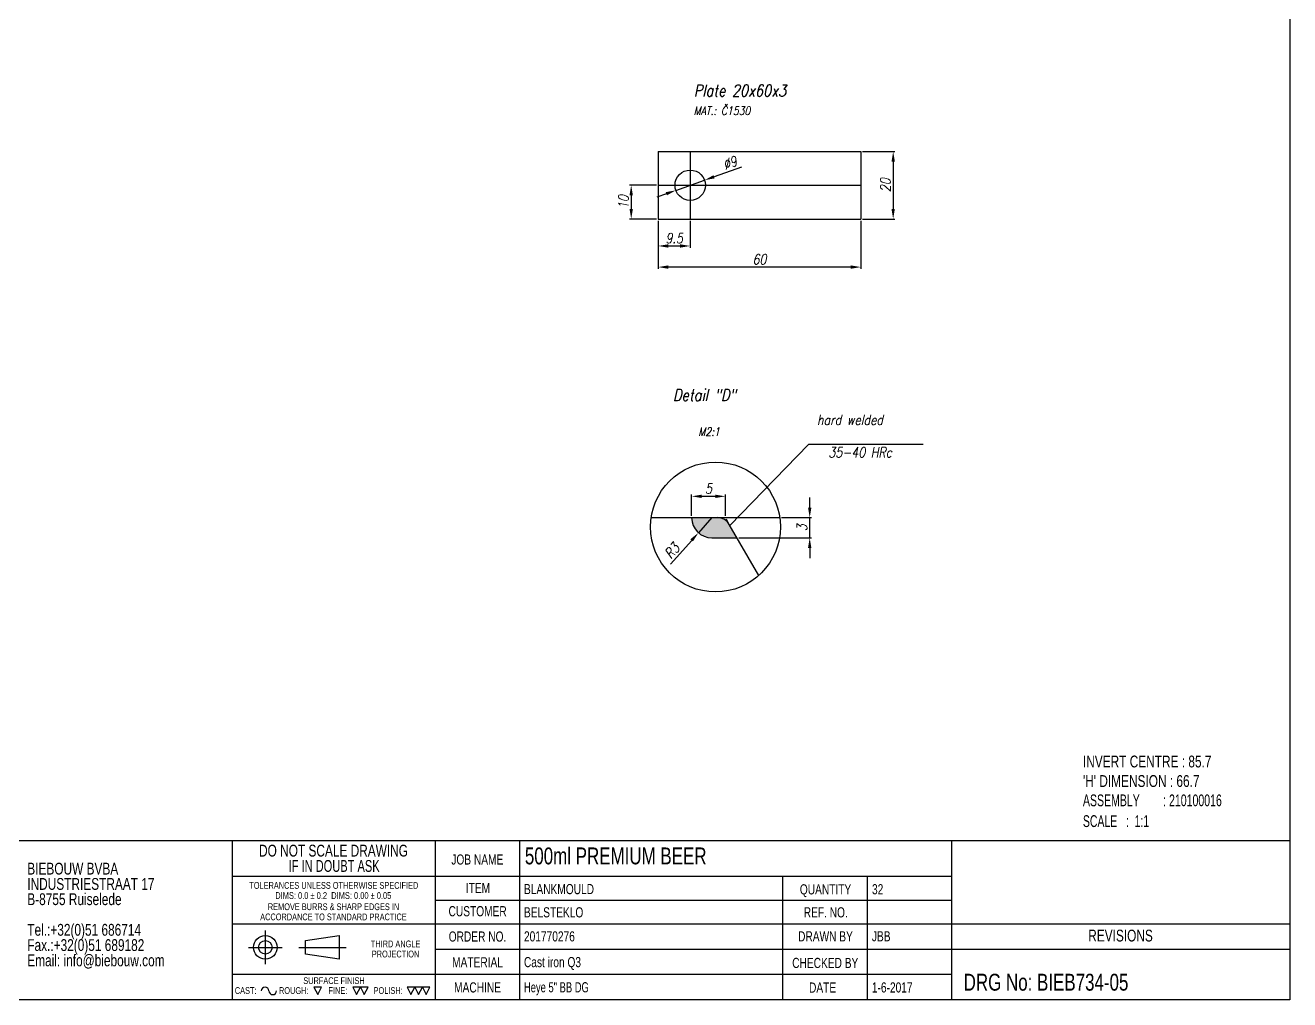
# Model space of a CAD drawing. Extents: x 1514 to 2338, y -21 to 556.
# Drawn here: x 1963.7 to 2338, y -21.3 to 267.2 of the extents above; entities that cross this region are included whole.
import ezdxf

# ---------------------------------------------------------------- set-up
doc = ezdxf.new("R2010")
doc.units = 0
doc.header["$LTSCALE"] = 7
doc.header["$MEASUREMENT"] = 0
doc.linetypes.add('CENTERX2', pattern=[20.32, 12.7, -2.54, 2.54, -2.54])
doc.linetypes.add('HIDDEN', pattern=[0.375, 0.25, -0.125])
doc.layers.get('DEFPOINTS').update_dxf_attribs({"linetype": 'CONTINUOUS', "lineweight": 15})
for name, color, linetype in [('CENTERLINE', 4, 'CENTERX2'), ('DIMENSIONS', 2, 'CONTINUOUS'), ('HIDDEN', 3, 'HIDDEN'), ('TEXT', 2, 'CONTINUOUS')]:
    doc.layers.add(name, color=color, linetype=linetype)
doc.layers.add('OUTLINE', color=7, linetype='CONTINUOUS', lineweight=25)
doc.styles.add('ITALICT', font='ITALICT.shx', dxfattribs={"width": 0.8, "height": 3})
doc.styles.add('SLDTEXTSTYLE0', font='TXT', dxfattribs={"width": 0.75})
doc.styles.add('SLDTEXTSTYLE1', font='TXT', dxfattribs={"width": 0.666667})
doc.styles.add('SLDTEXTSTYLE2', font='TXT', dxfattribs={"width": 0.660714})
doc.styles.add('SLDTEXTSTYLE3', font='TXT', dxfattribs={"width": 0.692308})
doc.styles.add('SLDTEXTSTYLE4', font='TXT', dxfattribs={"width": 0.7})
doc.styles.add('SLDTEXTSTYLE5', font='TXT', dxfattribs={"width": 0.691176})
doc.dimstyles.get("Standard").update_dxf_attribs({"dimtxt": 3, "dimasz": 3, "dimexe": 0.5, "dimexo": 0.5, "dimgap": 0.8, "dimtad": 1, "dimdsep": 46, "dimtxsty": 'ITALICT', "dimcen": 0.09, "dimazin": 2, "dimtfac": 1, "dimtmove": 0, "dimatfit": 3, "dimfxl": 1, "dimtolj": 1, "dimtzin": 0, "dimarcsym": 0})

# ---------------------------------------------------------------- blocks, each defined once
blk = doc.blocks.new('*D64')
at = {"layer": 'DEFPOINTS', "color": 0}
for p in [(2211.03, 229.88), (2211.03, 209.88), (2220.61, 209.88)]:
    blk.add_point(p, dxfattribs=at)
at = {"layer": 'DIMENSIONS', "color": 0, "lineweight": -2}
for p, q in [((2211.53, 229.88), (2221.11, 229.88)), ((2220.61, 226.88), (2220.61, 212.88)), ((2211.53, 209.88), (2221.11, 209.88))]:
    blk.add_line(p, q, dxfattribs=at)
at = {"layer": 'DIMENSIONS', "color": 0}
for points in [[(2221.11, 226.88), (2220.11, 226.88), (2220.61, 229.88)], [(2220.11, 212.88), (2221.11, 212.88), (2220.61, 209.88)]]:
    blk.add_solid(points, dxfattribs=at)
at = {"layer": 'DIMENSIONS', "color": 0, "insert": (2218.31, 219.88), "char_height": 3, "attachment_point": 5, "rotation": 90, "style": 'ITALICT'}
blk.add_mtext('\\A1;20', dxfattribs=at)
blk = doc.blocks.new('*D65')
at = {"layer": 'DEFPOINTS', "color": 0}
for p in [(2151.03, 209.88), (2211.03, 209.88), (2151.03, 195.65)]:
    blk.add_point(p, dxfattribs=at)
at = {"layer": 'DIMENSIONS', "color": 0, "lineweight": -2}
for p, q in [((2151.03, 209.38), (2151.03, 195.15)), ((2211.03, 209.38), (2211.03, 195.15)), ((2208.03, 195.65), (2154.03, 195.65))]:
    blk.add_line(p, q, dxfattribs=at)
at = {"layer": 'DIMENSIONS', "color": 0}
for points in [[(2154.03, 196.15), (2154.03, 195.15), (2151.03, 195.65)], [(2208.03, 195.15), (2208.03, 196.15), (2211.03, 195.65)]]:
    blk.add_solid(points, dxfattribs=at)
at = {"layer": 'DIMENSIONS', "color": 0, "insert": (2181.03, 197.95), "char_height": 3, "attachment_point": 5, "style": 'ITALICT'}
blk.add_mtext('\\A1;60', dxfattribs=at)
blk = doc.blocks.new('*D66')
at = {"layer": 'DEFPOINTS', "color": 0}
for p in [(2151.03, 209.88), (2160.53, 209.88), (2160.53, 201.9)]:
    blk.add_point(p, dxfattribs=at)
at = {"layer": 'DIMENSIONS', "color": 0, "lineweight": -2}
for p, q in [((2151.03, 209.38), (2151.03, 201.4)), ((2160.53, 209.38), (2160.53, 201.4)), ((2154.03, 201.9), (2157.53, 201.9))]:
    blk.add_line(p, q, dxfattribs=at)
at = {"layer": 'DIMENSIONS', "color": 0}
for points in [[(2154.03, 202.4), (2154.03, 201.4), (2151.03, 201.9)], [(2157.53, 201.4), (2157.53, 202.4), (2160.53, 201.9)]]:
    blk.add_solid(points, dxfattribs=at)
at = {"layer": 'DIMENSIONS', "color": 0, "insert": (2155.78, 204.2), "char_height": 3, "attachment_point": 5, "style": 'ITALICT'}
blk.add_mtext('\\A1;9.5', dxfattribs=at)
blk = doc.blocks.new('*D67')
at = {"layer": 'DEFPOINTS', "color": 0}
for p in [(2151.03, 219.88), (2143.06, 209.88), (2151.03, 209.88)]:
    blk.add_point(p, dxfattribs=at)
at = {"layer": 'DIMENSIONS', "color": 0, "lineweight": -2}
for p, q in [((2150.53, 219.88), (2142.56, 219.88)), ((2143.06, 216.88), (2143.06, 212.88)), ((2150.53, 209.88), (2142.56, 209.88))]:
    blk.add_line(p, q, dxfattribs=at)
at = {"layer": 'DIMENSIONS', "color": 0}
for points in [[(2143.56, 216.88), (2142.56, 216.88), (2143.06, 219.88)], [(2142.56, 212.88), (2143.56, 212.88), (2143.06, 209.88)]]:
    blk.add_solid(points, dxfattribs=at)
at = {"layer": 'DIMENSIONS', "color": 0, "insert": (2140.76, 214.88), "char_height": 3, "attachment_point": 5, "rotation": 90, "style": 'ITALICT'}
blk.add_mtext('\\A1;10', dxfattribs=at)
blk = doc.blocks.new('*D68')
at = {"layer": 'DEFPOINTS', "color": 0}
for p in [(2164.77, 221.39), (2156.29, 218.37)]:
    blk.add_point(p, dxfattribs=at)
at = {"layer": 'DIMENSIONS', "color": 0, "lineweight": -2}
for p, q in [((2175.69, 225.27), (2167.6, 222.39)), ((2156.29, 218.37), (2164.77, 221.39)), ((2153.46, 217.37), (2150.64, 216.36))]:
    blk.add_line(p, q, dxfattribs=at)
at = {"layer": 'DIMENSIONS', "color": 0}
for points in [[(2167.43, 222.87), (2167.76, 221.92), (2164.77, 221.39)], [(2153.63, 216.9), (2153.3, 217.84), (2156.29, 218.37)]]:
    blk.add_solid(points, dxfattribs=at)
at = {"layer": 'DIMENSIONS', "color": 0, "insert": (2172.28, 226.5), "char_height": 3, "attachment_point": 5, "rotation": 19.5748, "style": 'ITALICT'}
blk.add_mtext('\\A1;%%c9', dxfattribs=at)
blk = doc.blocks.new('*D97')
at = {"layer": 'DEFPOINTS', "color": 0}
for p in [(2166.95, 121.47), (2162.96, 116.99)]:
    blk.add_point(p, dxfattribs=at)
at = {"layer": 'DIMENSIONS', "color": 0, "lineweight": -2}
for p, q in [((2166.95, 121.47), (2162.96, 116.99)), ((2154.72, 107.73), (2160.97, 114.74))]:
    blk.add_line(p, q, dxfattribs=at)
at = {"layer": 'DIMENSIONS', "color": 0}
blk.add_solid([(2161.34, 114.41), (2160.59, 115.08), (2162.96, 116.99)], dxfattribs=at)
at = {"layer": 'DIMENSIONS', "color": 0, "insert": (2155.13, 111.64), "char_height": 3, "attachment_point": 5, "rotation": 48.3481, "style": 'ITALICT'}
blk.add_mtext('\\A1;R3', dxfattribs=at)
blk = doc.blocks.new('*D98')
at = {"layer": 'DEFPOINTS', "color": 0}
for p in [(2187.05, 121.47), (2195.9, 121.47), (2174.41, 115.47)]:
    blk.add_point(p, dxfattribs=at)
at = {"layer": 'DIMENSIONS', "color": 0, "lineweight": -2}
for p, q in [((2195.9, 124.47), (2195.9, 127.47)), ((2187.55, 121.47), (2196.4, 121.47)), ((2195.9, 115.47), (2195.9, 121.47)), ((2174.91, 115.47), (2196.4, 115.47)), ((2195.9, 112.47), (2195.9, 109.47))]:
    blk.add_line(p, q, dxfattribs=at)
at = {"layer": 'DIMENSIONS', "color": 0}
for points in [[(2195.4, 124.47), (2196.4, 124.47), (2195.9, 121.47)], [(2196.4, 112.47), (2195.4, 112.47), (2195.9, 115.47)]]:
    blk.add_solid(points, dxfattribs=at)
at = {"layer": 'DIMENSIONS', "color": 0, "insert": (2193.6, 118.47), "char_height": 3, "attachment_point": 5, "rotation": 90, "style": 'ITALICT'}
blk.add_mtext('\\A1;3', dxfattribs=at)
blk = doc.blocks.new('*D99')
at = {"layer": 'DEFPOINTS', "color": 0}
for p in [(2170.95, 127.78), (2160.95, 121.47), (2170.95, 121.47)]:
    blk.add_point(p, dxfattribs=at)
at = {"layer": 'DIMENSIONS', "color": 0, "lineweight": -2}
for p, q in [((2160.95, 121.97), (2160.95, 128.28)), ((2163.95, 127.78), (2167.95, 127.78)), ((2170.95, 121.97), (2170.95, 128.28))]:
    blk.add_line(p, q, dxfattribs=at)
at = {"layer": 'DIMENSIONS', "color": 0}
for points in [[(2163.95, 128.28), (2163.95, 127.28), (2160.95, 127.78)], [(2167.95, 127.28), (2167.95, 128.28), (2170.95, 127.78)]]:
    blk.add_solid(points, dxfattribs=at)
at = {"layer": 'DIMENSIONS', "color": 0, "insert": (2165.95, 130.08), "char_height": 3, "attachment_point": 5, "style": 'ITALICT'}
blk.add_mtext('\\A1;5', dxfattribs=at)
blk = doc.blocks.new('SW_NOTE_0')
at = {"layer": 'TEXT', "color": 0, "char_height": 3.5, "attachment_point": 2}
for s, insert, style in [('DO NOT SCALE DRAWING', (28.71, 4.5), 'SLDTEXTSTYLE0'), ('IF IN DOUBT ASK', (28.89, -0.03), 'SLDTEXTSTYLE4')]:
    blk.add_mtext(s, dxfattribs=dict(at, insert=insert, style=style))
blk = doc.blocks.new('SW_NOTE_1')
at = {"layer": 'TEXT', "color": 0, "char_height": 2, "attachment_point": 2}
for s, insert, style in [('TOLERANCES UNLESS OTHERWISE SPECIFIED', (27.09, 2.57), 'SLDTEXTSTYLE0'), ('DIMS: 0.0 ± 0.2  DIMS: 0.00 ± 0.05', (26.93, -0.43), 'SLDTEXTSTYLE5')]:
    blk.add_mtext(s, dxfattribs=dict(at, insert=insert, style=style))
blk = doc.blocks.new('SW_NOTE_2')
at = {"layer": 'TEXT', "color": 0, "char_height": 2, "attachment_point": 2, "style": 'SLDTEXTSTYLE0'}
for s, insert in [('REMOVE BURRS & SHARP EDGES IN', (21.78, 2.57)), ('ACCORDANCE TO STANDARD PRACTICE', (21.75, -0.43))]:
    blk.add_mtext(s, dxfattribs=dict(at, insert=insert))
blk = doc.blocks.new('SW_NOTE_3')
at = {"layer": 'TEXT', "color": 0, "char_height": 2, "attachment_point": 2, "style": 'SLDTEXTSTYLE0'}
for s, insert in [('THIRD ANGLE', (8.34, 2.57)), ('PROJECTION', (8.33, -0.43))]:
    blk.add_mtext(s, dxfattribs=dict(at, insert=insert))
blk = doc.blocks.new('SW_NOTE_4')
at = {"layer": 'TEXT', "color": 0, "char_height": 3.5, "attachment_point": 1, "style": 'SLDTEXTSTYLE0'}
for s, insert in [('BIEBOUW BVBA', (0, 4.5)), ('INDUSTRIESTRAAT 17', (0, -0.03)), ('B-8755 Ruiselede', (0, -4.55)), ('Tel.:+32(0)51 686714', (0, -13.61)), ('Fax.:+32(0)51 689182', (0, -18.13)), ('Email: info@biebouw.com', (0, -22.66))]:
    blk.add_mtext(s, dxfattribs=dict(at, insert=insert))

msp = doc.modelspace()

# ---------------------------------------------------------------- hatches: boundary and pattern name
at = {"layer": 'DIMENSIONS'}
h = msp.add_hatch(color=256, dxfattribs=at)
h.dxf.hatch_style = 1
h.paths.add_polyline_path([(2174.4112, 115.4692), (2172.1018, 119.4692, 0.26794919), (2168.6377, 121.4692), (2160.9471, 121.4692, 0.41421356), (2166.9471, 115.4692)])

# ---------------------------------------------------------------- linework, layer by layer
at = {"layer": 'CENTERLINE'}
for p, q in [((2160.5292, 229.8816), (2160.5292, 209.8816)), ((2151.0292, 219.8816), (2211.0292, 219.8816))]:
    msp.add_line(p, q, dxfattribs=at)
at = {"layer": 'DIMENSIONS'}
msp.add_line((2166.9471, 115.4692), (2174.4112, 115.4692), dxfattribs=at)
msp.add_circle((2168.0119, 118.7016), 19.2369, dxfattribs=at)
msp.add_arc((2166.9471, 121.4692), 6, 180, 270, dxfattribs=at)
at = {"layer": 'HIDDEN'}
msp.add_line((2172.1018, 119.4692), (2170.9471, 121.4692), dxfattribs=at)
at = {"layer": 'OUTLINE'}
for p, q in [((2337.9869, 555.742), (2337.9869, -21.258)), ((2151.0292, 229.8816), (2211.0292, 229.8816)), ((2151.0292, 229.8816), (2151.0292, 209.8816)), ((2211.0292, 229.8816), (2211.0292, 209.8816)), ((2151.0292, 209.8816), (2211.0292, 209.8816)), ((2148.9751, 121.4692), (2187.0487, 121.4692)), ((2180.8277, 104.3553), (2172.1018, 119.4692)), ((2337.9869, 25.742), (1934.9869, 25.742)), ((2024.9869, 25.742), (2024.9869, -21.258)), ((2084.9869, 25.742), (2084.9869, -21.258)), ((2109.9869, 25.742), (2109.9869, -21.258)), ((2237.9869, -21.258), (2237.9869, 25.742)), ((2084.9869, 15.242), (2024.9869, 15.242)), ((2237.9869, 15.242), (2084.9869, 15.242)), ((2187.9869, -21.258), (2187.9869, 15.242)), ((2212.9869, -21.258), (2212.9869, 15.242)), ((2084.9869, 8.242), (2237.9869, 8.242)), ((2024.9869, 1.242), (2337.9869, 1.242)), ((2034.7626, -10.758), (2034.7626, -0.758)), ((2046.6615, -3.758), (2056.6615, -2.258)), ((2056.6615, -2.258), (2056.6615, -9.258)), ((2029.7626, -5.758), (2039.7626, -5.758)), ((2044.6615, -5.758), (2058.6615, -5.758)), ((2046.6615, -7.758), (2046.6615, -3.758)), ((2084.9869, -6.258), (2237.9869, -6.258)), ((2237.9869, -6.258), (2337.9869, -6.258)), ((2056.6615, -9.258), (2046.6615, -7.758)), ((2237.9869, -13.758), (2024.9869, -13.758)), ((2051.4056, -17.508), (2049.1556, -17.508)), ((2049.1556, -17.508), (2050.2806, -19.758)), ((2050.2806, -19.758), (2051.4056, -17.508)), ((2062.9186, -17.508), (2060.6686, -17.508)), ((2060.6686, -17.508), (2061.7936, -19.758)), ((2061.7936, -19.758), (2062.9186, -17.508)), ((2065.1686, -17.508), (2062.9186, -17.508)), ((2062.9186, -17.508), (2064.0436, -19.758)), ((2064.0436, -19.758), (2065.1686, -17.508)), ((2078.9869, -17.508), (2076.7369, -17.508)), ((2076.7369, -17.508), (2077.8619, -19.758)), ((2077.8619, -19.758), (2078.9869, -17.508)), ((2081.2369, -17.508), (2078.9869, -17.508)), ((2078.9869, -17.508), (2080.1119, -19.758)), ((2080.1119, -19.758), (2081.2369, -17.508)), ((2083.4869, -17.508), (2081.2369, -17.508)), ((2081.2369, -17.508), (2082.3619, -19.758)), ((2082.3619, -19.758), (2083.4869, -17.508)), ((2337.9869, -21.258), (1513.9869, -21.258))]:
    msp.add_line(p, q, dxfattribs=at)
for centre, radius in [((2160.5292, 219.8816), 4.5), ((2034.7626, -5.758), 3.5), ((2034.7626, -5.758), 2)]:
    msp.add_circle(centre, radius, dxfattribs=at)
for centre, radius, start, end in [((2168.6377, 117.4692), 4, 30, 90), ((2034.6953, -18.633), 1.125, 0, 180), ((2036.9453, -18.633), 1.125, 180, 0)]:
    msp.add_arc(centre, radius, start, end, dxfattribs=at)
at = {"layer": 'TEXT'}
for p, q in [((2195.5484, 143.095), (2172.3045, 119.1179)), ((2229.4971, 143.095), (2195.5484, 143.095))]:
    msp.add_line(p, q, dxfattribs=at)

# ---------------------------------------------------------------- block references
for name, p in [('SW_NOTE_0', (2026.2338, 20.1243)), ('SW_NOTE_4', (1964.2986, 14.7985)), ('SW_NOTE_1', (2027.9428, 11.0171)), ('SW_NOTE_2', (2033.1664, 4.6957)), ('SW_NOTE_3', (2064.9758, -6.3043))]:
    msp.add_blockref(name, p, dxfattribs=at)

# ---------------------------------------------------------------- texts
at = {"layer": 'TEXT', "style": 'ITALICT', "width": 0.8}
for s, height, p in [('Plate 20x60x3', 3.5, (2161.5871, 246.1501)), ('MAT.: Č1530', 2.5, (2161.5871, 240.6811)), ('Detail "D"', 3.5, (2155.4407, 156.0329)), ('hard welded', 3, (2198.0635, 148.9139)), ('M2:1', 2.5, (2162.9828, 145.6703)), ('35-40 HRc', 3, (2201.4244, 139.2861))]:
    msp.add_text(s, height=height, dxfattribs=at).set_placement(p)
at = {"layer": 'TEXT'}
for s, insert, char_height, attachment_point, style in [('INVERT CENTRE : 85.7', (2276.7805, 51.0201), 3.5, 1, 'SLDTEXTSTYLE0'), ("'H' DIMENSION : 66.7", (2276.7805, 45.2361), 3.5, 1, 'SLDTEXTSTYLE0'), ('ASSEMBLY        : 210100016', (2276.7805, 39.5177), 3.5, 1, 'SLDTEXTSTYLE1'), ('SCALE   :  1:1', (2276.7805, 33.3708), 3.5, 1, 'SLDTEXTSTYLE2'), ('{500ml PREMIUM BEER}', (2111.583, 23.8133), 5, 1, 'SLDTEXTSTYLE0'), ('JOB NAME', (2097.5064, 21.753), 3, 2, 'SLDTEXTSTYLE0'), ('ITEM', (2097.7053, 13.3266), 3, 2, 'SLDTEXTSTYLE0'), ('{BLANKMOULD}', (2111.3226, 12.9933), 3, 1, 'SLDTEXTSTYLE0'), ('QUANTITY', (2200.5855, 12.9191), 3, 2, 'SLDTEXTSTYLE0'), ('{32}', (2214.3421, 12.9528), 3, 1, 'SLDTEXTSTYLE0'), ('CUSTOMER', (2097.6022, 6.4506), 3, 2, 'SLDTEXTSTYLE0'), ('BELSTEKLO', (2111.3226, 6.1172), 3, 1, 'SLDTEXTSTYLE0'), ('REF. NO.', (2200.648, 6.1075), 3, 2, 'SLDTEXTSTYLE0'), ('ORDER NO.', (2097.571, -1.0501), 3, 2, 'SLDTEXTSTYLE0'), ('{201770276}', (2111.3226, -1.0043), 3, 1, 'SLDTEXTSTYLE0'), ('DRAWN BY', (2200.5667, -1.0021), 3, 2, 'SLDTEXTSTYLE0'), ('JBB', (2214.3063, -0.9683), 3, 1, 'SLDTEXTSTYLE0'), ('REVISIONS', (2287.906, -0.5181), 3.5, 2, 'SLDTEXTSTYLE0'), ('MATERIAL', (2097.5783, -8.6713), 3, 2, 'SLDTEXTSTYLE0'), ('Cast iron Q3', (2111.3155, -8.6255), 3, 1, 'SLDTEXTSTYLE0'), ('CHECKED BY', (2200.503, -8.8641), 3, 2, 'SLDTEXTSTYLE0'), ('SURFACE FINISH', (2055.088, -14.6218), 2, 2, 'SLDTEXTSTYLE0'), ('{DRG No: BIEB734-05}', (2241.4666, -13.5744), 5, 1, 'SLDTEXTSTYLE0'), ('CAST:', (2025.7284, -17.5386), 2, 1, 'SLDTEXTSTYLE0'), ('ROUGH:', (2038.8047, -17.5386), 2, 1, 'SLDTEXTSTYLE0'), ('FINE:', (2053.4592, -17.5386), 2, 1, 'SLDTEXTSTYLE0'), ('POLISH:', (2066.8114, -17.5386), 2, 1, 'SLDTEXTSTYLE0'), ('MACHINE', (2097.5762, -16.121), 3, 2, 'SLDTEXTSTYLE0'), ('Heye 5" BB DG', (2111.3155, -16.0752), 3, 1, 'SLDTEXTSTYLE3'), ('DATE', (2199.7161, -16.1572), 3, 2, 'SLDTEXTSTYLE0'), ('1-6-2017', (2214.3063, -16.1234), 3, 1, 'SLDTEXTSTYLE0')]:
    msp.add_mtext(s, dxfattribs=dict(at, insert=insert, char_height=char_height, attachment_point=attachment_point, style=style))

# ---------------------------------------------------------------- dimensions: what is measured, and where the dimension line sits
at = {"layer": 'DIMENSIONS'}
dim = msp.add_diameter_dim_2p(p1=(2156.2893, 218.3739), p2=(2164.7691, 221.3893), dimstyle='Standard', dxfattribs=at)
dim.commit()
dim.dimension.update_dxf_attribs({"geometry": '*D68', "text_midpoint": (2172.2832, 226.5023)})
for base, p1, p2, picture, middle in [((2220.6083, 209.8816), (2211.0292, 229.8816), (2211.0292, 209.8816), '*D64', (2218.3083, 219.8816)), ((2143.0609, 209.8816), (2151.0292, 219.8816), (2151.0292, 209.8816), '*D67', (2140.7609, 214.8816))]:
    dim = msp.add_linear_dim(base=base, p1=p1, p2=p2, angle=90, dimstyle='Standard', dxfattribs=at)
    dim.commit()
    dim.dimension.update_dxf_attribs({"geometry": picture, "text_midpoint": middle})
for base, p1, p2, picture, middle in [((2151.0292, 195.6491), (2211.0292, 209.8816), (2151.0292, 209.8816), '*D65', (2181.0292, 197.9491)), ((2160.5292, 201.9007), (2151.0292, 209.8816), (2160.5292, 209.8816), '*D66', (2155.7792, 204.2007))]:
    dim = msp.add_linear_dim(base=base, p1=p1, p2=p2, dimstyle='Standard', dxfattribs=at)
    dim.commit()
    dim.dimension.update_dxf_attribs({"geometry": picture, "text_midpoint": middle})
dim = msp.add_linear_dim(base=(2170.9471, 127.7845), p1=(2160.9471, 121.4692), p2=(2170.9471, 121.4692), dimstyle='Standard', override={"dimlfac": 0.5}, dxfattribs=at)
dim.commit()
dim.dimension.update_dxf_attribs({"geometry": '*D99', "text_midpoint": (2165.9471, 130.0845)})
dim = msp.add_linear_dim(base=(2195.8973, 121.4692), p1=(2174.4112, 115.4692), p2=(2187.0487, 121.4692), angle=90, dimstyle='Standard', override={"dimlfac": 0.5, "dimtol": 0, "dimlim": 0, "dimtp": 0, "dimtm": 0, "dimtfac": 1, "dimtdec": 2, "dimtolj": 1, "dimtzin": 0}, dxfattribs=at)
dim.commit()
dim.dimension.update_dxf_attribs({"geometry": '*D98', "text_midpoint": (2193.5973, 118.4692)})
dim = msp.add_radius_dim(center=(2166.9471, 121.4692), mpoint=(2162.9594, 116.986), dimstyle='Standard', override={"dimlfac": 0.5, "dimtol": 0, "dimlim": 0, "dimtp": 0, "dimtm": 0, "dimtfac": 1, "dimtdec": 2, "dimtolj": 1, "dimtzin": 0}, dxfattribs=at)
dim.commit()
dim.dimension.update_dxf_attribs({"geometry": '*D97', "text_midpoint": (2155.1289, 111.643)})

doc.saveas('drawing.dxf')
